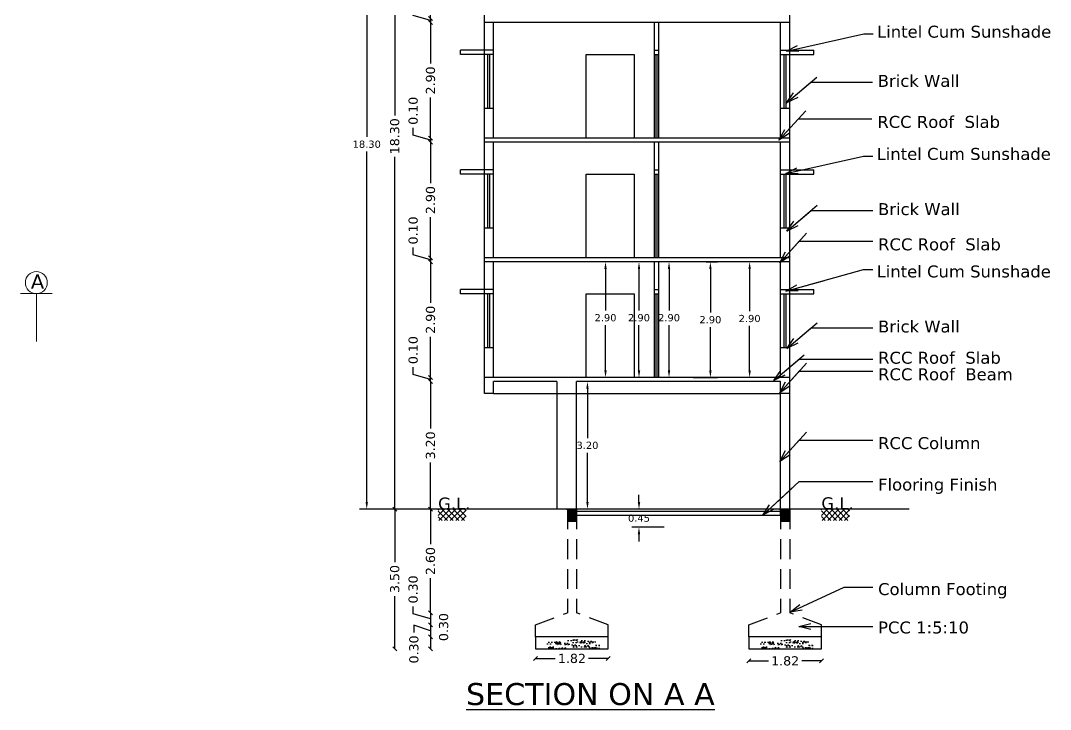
# Model space of a CAD drawing. Header units: metres. Extents: x 1161 to 1456, y 119 to 208.
# Drawn here: x 1255.06 to 1280.88, y 125.1 to 142.37 of the extents above; entities that cross this region are included whole.
import ezdxf

# ---------------------------------------------------------------- set-up
doc = ezdxf.new("R2010")
doc.units = ezdxf.units.M
doc.header["$MEASUREMENT"] = 0
doc.header["$PDMODE"] = 1
doc.header["$PDSIZE"] = -5
doc.linetypes.add('DASHED', pattern=[0.75, 0.5, -0.25])
for name, color, linetype in [('BLK_1_FLR_1_BATH_HT', 205, 'Continuous'), ('BLK_1_FLR_1_REGULAR_ROOM_1', 117, 'Continuous'), ('BLK_1_FLR_1_WC_BATH_HT', 223, 'Continuous'), ('BLK_1_FLR_5_WC_BATH_HT', 223, 'Continuous'), ('BLK_1_HT_OF_BLDG', 5, 'Continuous'), ('BLK_1_PLINTH_HEIGHT', 7, 'Continuous'), ('TEXT', 7, 'Continuous')]:
    doc.layers.add(name, color=color, linetype=linetype)
for name, color, linetype, lineweight in [('BLK_1_FLR_1_KITCHEN', 163, 'Continuous', 0), ('DIM', 6, 'Continuous', 15), ('HAT', 9, 'Continuous', 15)]:
    doc.layers.add(name, color=color, linetype=linetype, lineweight=lineweight)
doc.styles.get("Standard").update_dxf_attribs({"font": 'verdana.ttf'})
doc.dimstyles.new('app', dxfattribs={"dimtxt": 0.23, "dimasz": 0.1, "dimexe": 0.18, "dimexo": 0.0625, "dimgap": 0.09, "dimtad": 0, "dimzin": 0, "dimdsep": 46, "dimtxsty": 'Standard', "dimblk": 'OBLIQUE', "dimcen": 0.09, "dimse1": 1, "dimse2": 1, "dimclrd": 8, "dimclre": 8, "dimclrt": 6, "dimadec": 0, "dimazin": 0, "dimtfac": 1, "dimtofl": 0, "dimtmove": 0, "dimatfit": 3, "dimfxl": 0, "dimtolj": 1, "dimtzin": 0, "dimarcsym": 0})
doc.dimstyles.get("Standard").update_dxf_attribs({"dimtxt": 0.18, "dimasz": 0.18, "dimexe": 0.18, "dimexo": 0.0625, "dimgap": 0.09, "dimtad": 0, "dimtih": 1, "dimtoh": 1, "dimzin": 0, "dimdsep": 46, "dimtxsty": 'Standard', "dimcen": 0.09, "dimadec": 0, "dimazin": 0, "dimtfac": 1, "dimtofl": 0, "dimtmove": 0, "dimatfit": 3, "dimfxl": 0, "dimtolj": 1, "dimtzin": 0, "dimarcsym": 0})

# ---------------------------------------------------------------- blocks, each defined once
blk = doc.blocks.new('*D17')
at = {"layer": 'BLK_1_FLR_1_KITCHEN', "color": 0, "lineweight": -2}
for p, q in [((1271.378, 136.318), (1271.138, 136.318)), ((1271.318, 136.138), (1271.318, 135.102)), ((1271.318, 133.598), (1271.318, 134.735)), ((1271.378, 133.418), (1271.138, 133.418))]:
    blk.add_line(p, q, dxfattribs=at)
at = {"layer": 'BLK_1_FLR_1_KITCHEN', "color": 0}
for points in [[(1271.288, 136.138), (1271.348, 136.138), (1271.318, 136.318)], [(1271.288, 133.598), (1271.348, 133.598), (1271.318, 133.418)]]:
    blk.add_solid(points, dxfattribs=at)
at = {"layer": 'DEFPOINTS', "color": 0}
for p in [(1271.441, 136.318), (1271.318, 133.418), (1271.441, 133.418)]:
    blk.add_point(p, dxfattribs=at)
at = {"layer": 'BLK_1_FLR_1_KITCHEN', "color": 0, "insert": (1271.318, 134.918), "char_height": 0.18, "attachment_point": 5}
blk.add_mtext('\\A1;2.90', dxfattribs=at)
blk = doc.blocks.new('*D18')
at = {"layer": 'BLK_1_FLR_1_REGULAR_ROOM_1', "color": 0, "lineweight": -2}
for p, q in [((1269.855, 136.318), (1269.546, 136.318)), ((1269.726, 136.138), (1269.726, 135.102)), ((1269.726, 133.598), (1269.726, 134.735)), ((1269.855, 133.418), (1269.546, 133.418))]:
    blk.add_line(p, q, dxfattribs=at)
at = {"layer": 'BLK_1_FLR_1_REGULAR_ROOM_1', "color": 0}
for points in [[(1269.696, 136.138), (1269.756, 136.138), (1269.726, 136.318)], [(1269.696, 133.598), (1269.756, 133.598), (1269.726, 133.418)]]:
    blk.add_solid(points, dxfattribs=at)
at = {"layer": 'DEFPOINTS', "color": 0}
for p in [(1269.917, 136.318), (1269.726, 133.418), (1269.917, 133.418)]:
    blk.add_point(p, dxfattribs=at)
at = {"layer": 'BLK_1_FLR_1_REGULAR_ROOM_1', "color": 0, "insert": (1269.726, 134.918), "char_height": 0.18, "attachment_point": 5}
blk.add_mtext('\\A1;2.90', dxfattribs=at)
blk = doc.blocks.new('*D19')
at = {"layer": 'BLK_1_FLR_1_BATH_HT', "color": 0, "lineweight": -2}
for p, q in [((1273.449, 136.318), (1273.159, 136.318)), ((1273.339, 136.138), (1273.339, 135.082)), ((1273.339, 133.598), (1273.339, 134.714)), ((1273.449, 133.418), (1273.159, 133.418))]:
    blk.add_line(p, q, dxfattribs=at)
at = {"layer": 'BLK_1_FLR_1_BATH_HT', "color": 0}
for points in [[(1273.309, 136.138), (1273.369, 136.138), (1273.339, 136.318)], [(1273.309, 133.598), (1273.369, 133.598), (1273.339, 133.418)]]:
    blk.add_solid(points, dxfattribs=at)
at = {"layer": 'DEFPOINTS', "color": 0}
for p in [(1273.511, 136.318), (1273.339, 133.418), (1273.511, 133.418)]:
    blk.add_point(p, dxfattribs=at)
at = {"layer": 'BLK_1_FLR_1_BATH_HT', "color": 0, "insert": (1273.339, 134.898), "char_height": 0.18, "attachment_point": 5}
blk.add_mtext('\\A1;2.90', dxfattribs=at)
blk = doc.blocks.new('*D21')
at = {"layer": 'BLK_1_HT_OF_BLDG', "color": 0, "lineweight": -2}
for p, q in [((1268.21, 148.418), (1263.56, 148.418)), ((1263.74, 148.238), (1263.74, 139.452)), ((1263.74, 130.298), (1263.74, 139.084)), ((1268.21, 130.118), (1263.56, 130.118))]:
    blk.add_line(p, q, dxfattribs=at)
at = {"layer": 'BLK_1_HT_OF_BLDG', "color": 0}
for points in [[(1263.71, 148.238), (1263.77, 148.238), (1263.74, 148.418)], [(1263.71, 130.298), (1263.77, 130.298), (1263.74, 130.118)]]:
    blk.add_solid(points, dxfattribs=at)
at = {"layer": 'DEFPOINTS', "color": 0}
for p in [(1263.74, 148.418), (1268.272, 148.418), (1268.272, 130.118)]:
    blk.add_point(p, dxfattribs=at)
at = {"layer": 'BLK_1_HT_OF_BLDG', "color": 0, "insert": (1263.74, 139.268), "char_height": 0.18, "attachment_point": 5}
blk.add_mtext('\\A1;18.30', dxfattribs=at)
blk = doc.blocks.new('*D22')
at = {"layer": 'BLK_1_PLINTH_HEIGHT', "color": 0, "lineweight": -2}
for p, q in [((1270.565, 130.298), (1270.565, 130.478)), ((1271.195, 130.118), (1270.385, 130.118)), ((1271.195, 129.668), (1270.385, 129.668)), ((1270.565, 129.488), (1270.565, 129.308))]:
    blk.add_line(p, q, dxfattribs=at)
at = {"layer": 'BLK_1_PLINTH_HEIGHT', "color": 0}
for points in [[(1270.535, 130.298), (1270.595, 130.298), (1270.565, 130.118)], [(1270.535, 129.488), (1270.595, 129.488), (1270.565, 129.668)]]:
    blk.add_solid(points, dxfattribs=at)
at = {"layer": 'DEFPOINTS', "color": 0}
for p in [(1270.565, 130.118), (1271.257, 130.118), (1271.257, 129.668)]:
    blk.add_point(p, dxfattribs=at)
at = {"layer": 'BLK_1_PLINTH_HEIGHT', "color": 0, "insert": (1270.565, 129.893), "char_height": 0.18, "attachment_point": 5}
blk.add_mtext('\\A1;0.45', dxfattribs=at)
blk = doc.blocks.new('*D40')
at = {"layer": 'BLK_1_FLR_1_WC_BATH_HT', "color": 0, "lineweight": -2}
for p, q in [((1272.251, 136.318), (1272.535, 136.318)), ((1272.355, 136.138), (1272.355, 135.052)), ((1272.355, 133.598), (1272.355, 134.684)), ((1271.925, 133.418), (1272.535, 133.418))]:
    blk.add_line(p, q, dxfattribs=at)
at = {"layer": 'BLK_1_FLR_1_WC_BATH_HT', "color": 0}
for points in [[(1272.325, 136.138), (1272.385, 136.138), (1272.355, 136.318)], [(1272.325, 133.598), (1272.385, 133.598), (1272.355, 133.418)]]:
    blk.add_solid(points, dxfattribs=at)
at = {"layer": 'DEFPOINTS', "color": 0}
for p in [(1272.188, 136.318), (1271.863, 133.418), (1272.355, 133.418)]:
    blk.add_point(p, dxfattribs=at)
at = {"layer": 'BLK_1_FLR_1_WC_BATH_HT', "color": 0, "insert": (1272.355, 134.868), "char_height": 0.18, "attachment_point": 5}
blk.add_mtext('\\A1;2.90', dxfattribs=at)
blk = doc.blocks.new('*D48')
at = {"layer": 'BLK_1_FLR_1_REGULAR_ROOM_1', "color": 0, "lineweight": -2}
for p, q in [((1270.694, 136.318), (1270.385, 136.318)), ((1270.565, 136.138), (1270.565, 135.102)), ((1270.565, 133.598), (1270.565, 134.735)), ((1270.694, 133.418), (1270.385, 133.418))]:
    blk.add_line(p, q, dxfattribs=at)
at = {"layer": 'BLK_1_FLR_1_REGULAR_ROOM_1', "color": 0}
for points in [[(1270.535, 136.138), (1270.595, 136.138), (1270.565, 136.318)], [(1270.535, 133.598), (1270.595, 133.598), (1270.565, 133.418)]]:
    blk.add_solid(points, dxfattribs=at)
at = {"layer": 'DEFPOINTS', "color": 0}
for p in [(1270.756, 136.318), (1270.565, 133.418), (1270.756, 133.418)]:
    blk.add_point(p, dxfattribs=at)
at = {"layer": 'BLK_1_FLR_1_REGULAR_ROOM_1', "color": 0, "insert": (1270.565, 134.918), "char_height": 0.18, "attachment_point": 5}
blk.add_mtext('\\A1;2.90', dxfattribs=at)
blk = doc.blocks.new('*D49')
at = {"layer": 'BLK_1_FLR_5_WC_BATH_HT', "color": 0, "lineweight": -2}
for p, q in [((1269.327, 133.318), (1269.093, 133.318)), ((1269.273, 133.138), (1269.273, 131.902)), ((1269.273, 130.298), (1269.273, 131.535)), ((1269.327, 130.118), (1269.093, 130.118))]:
    blk.add_line(p, q, dxfattribs=at)
at = {"layer": 'BLK_1_FLR_5_WC_BATH_HT', "color": 0}
for points in [[(1269.243, 133.138), (1269.303, 133.138), (1269.273, 133.318)], [(1269.243, 130.298), (1269.303, 130.298), (1269.273, 130.118)]]:
    blk.add_solid(points, dxfattribs=at)
at = {"layer": 'DEFPOINTS', "color": 0}
for p in [(1269.273, 133.318), (1269.389, 133.318), (1269.389, 130.118)]:
    blk.add_point(p, dxfattribs=at)
at = {"layer": 'BLK_1_FLR_5_WC_BATH_HT', "color": 0, "insert": (1269.273, 131.718), "char_height": 0.18, "attachment_point": 5}
blk.add_mtext('\\A1;3.20', dxfattribs=at)
blk = doc.blocks.new('A$C1343161E')
at = {"layer": 'DIM'}
for p, q in [((-0.395, 0), (0.395, 0)), ((0, 0), (0, -1.205))]:
    blk.add_line(p, q, dxfattribs=at)
blk.add_circle((0, 0.275), 0.275, dxfattribs=at)
at = {"layer": 'TEXT'}
blk.add_text('A', height=0.359, dxfattribs=at).set_placement((-0.14, 0.119))
blk = doc.blocks.new('_Oblique')
at = {"layer": 'HAT', "color": 0, "linetype": 'Continuous', "lineweight": -2}
blk.add_line((-0.5, -0.5), (0.5, 0.5), dxfattribs=at)
blk = doc.blocks.new('*D232')
at = {"color": 8, "lineweight": -2}
for p, q in [((1267.974, 126.375), (1268.467, 126.375)), ((1269.794, 126.375), (1269.302, 126.375))]:
    blk.add_line(p, q, dxfattribs=at)
at = {"layer": 'DEFPOINTS', "color": 0}
for p in [(1267.974, 126.618), (1269.794, 126.618), (1269.794, 126.375)]:
    blk.add_point(p, dxfattribs=at)
at = {"color": 8, "lineweight": -2, "xscale": 0.1, "yscale": 0.1, "zscale": 0.1, "rotation": 180}
blk.add_blockref('_Oblique', (1267.974, 126.375), dxfattribs=at)
at = {"color": 8, "lineweight": -2, "xscale": 0.1, "yscale": 0.1, "zscale": 0.1}
blk.add_blockref('_Oblique', (1269.794, 126.375), dxfattribs=at)
at = {"color": 6, "insert": (1268.884, 126.375), "char_height": 0.23, "attachment_point": 5}
blk.add_mtext('\\A1;1.82', dxfattribs=at)
blk = doc.blocks.new('*D236')
at = {"color": 8, "lineweight": -2}
for p, q in [((1264.904, 142.499), (1264.904, 142.679)), ((1265.339, 142.418), (1265.339, 142.518)), ((1265.339, 142.368), (1264.904, 142.499)), ((1265.339, 142.418), (1265.339, 142.318)), ((1265.339, 142.318), (1265.339, 142.218))]:
    blk.add_line(p, q, dxfattribs=at)
at = {"layer": 'DEFPOINTS', "color": 0}
for p in [(1265.339, 142.318), (1266.689, 142.418), (1266.689, 142.318)]:
    blk.add_point(p, dxfattribs=at)
at = {"color": 8, "lineweight": -2, "xscale": 0.1, "yscale": 0.1, "zscale": 0.1}
for p, rotation in [((1265.339, 142.418), 270), ((1265.339, 142.318), 90)]:
    blk.add_blockref('_Oblique', p, dxfattribs=dict(at, rotation=rotation))
at = {"color": 6, "insert": (1264.904, 143.107), "char_height": 0.23, "attachment_point": 5, "rotation": 90}
blk.add_mtext('\\A1;0.10', dxfattribs=at)
blk = doc.blocks.new('*D237')
at = {"color": 8, "lineweight": -2}
for p, q in [((1265.339, 142.318), (1265.339, 141.295)), ((1265.339, 139.418), (1265.339, 140.442))]:
    blk.add_line(p, q, dxfattribs=at)
at = {"layer": 'DEFPOINTS', "color": 0}
for p in [(1266.689, 142.318), (1265.339, 139.418), (1266.689, 139.418)]:
    blk.add_point(p, dxfattribs=at)
at = {"color": 8, "lineweight": -2, "xscale": 0.1, "yscale": 0.1, "zscale": 0.1}
for p, rotation in [((1265.339, 142.318), 90), ((1265.339, 139.418), 270)]:
    blk.add_blockref('_Oblique', p, dxfattribs=dict(at, rotation=rotation))
at = {"color": 6, "insert": (1265.339, 140.868), "char_height": 0.23, "attachment_point": 5, "rotation": 90}
blk.add_mtext('\\A1;2.90', dxfattribs=at)
blk = doc.blocks.new('*D238')
at = {"color": 8, "lineweight": -2}
for p, q in [((1264.904, 139.499), (1264.904, 139.679)), ((1265.339, 139.368), (1264.904, 139.499)), ((1265.339, 139.418), (1265.339, 139.518)), ((1265.339, 139.418), (1265.339, 139.318)), ((1265.339, 139.318), (1265.339, 139.218))]:
    blk.add_line(p, q, dxfattribs=at)
at = {"layer": 'DEFPOINTS', "color": 0}
for p in [(1266.689, 139.418), (1265.339, 139.318), (1266.689, 139.318)]:
    blk.add_point(p, dxfattribs=at)
at = {"color": 8, "lineweight": -2, "xscale": 0.1, "yscale": 0.1, "zscale": 0.1}
for p, rotation in [((1265.339, 139.418), 270), ((1265.339, 139.318), 90)]:
    blk.add_blockref('_Oblique', p, dxfattribs=dict(at, rotation=rotation))
at = {"color": 6, "insert": (1264.904, 140.107), "char_height": 0.23, "attachment_point": 5, "rotation": 90}
blk.add_mtext('\\A1;0.10', dxfattribs=at)
blk = doc.blocks.new('*D239')
at = {"color": 8, "lineweight": -2}
for p, q in [((1265.339, 139.318), (1265.339, 138.295)), ((1265.339, 136.418), (1265.339, 137.442))]:
    blk.add_line(p, q, dxfattribs=at)
at = {"layer": 'DEFPOINTS', "color": 0}
for p in [(1266.689, 139.318), (1265.339, 136.418), (1266.689, 136.418)]:
    blk.add_point(p, dxfattribs=at)
at = {"color": 8, "lineweight": -2, "xscale": 0.1, "yscale": 0.1, "zscale": 0.1}
for p, rotation in [((1265.339, 139.318), 90), ((1265.339, 136.418), 270)]:
    blk.add_blockref('_Oblique', p, dxfattribs=dict(at, rotation=rotation))
at = {"color": 6, "insert": (1265.339, 137.868), "char_height": 0.23, "attachment_point": 5, "rotation": 90}
blk.add_mtext('\\A1;2.90', dxfattribs=at)
blk = doc.blocks.new('*D240')
at = {"color": 8, "lineweight": -2}
for p, q in [((1264.904, 136.499), (1264.904, 136.679)), ((1265.339, 136.368), (1264.904, 136.499)), ((1265.339, 136.418), (1265.339, 136.518)), ((1265.339, 136.418), (1265.339, 136.318)), ((1265.339, 136.318), (1265.339, 136.218))]:
    blk.add_line(p, q, dxfattribs=at)
at = {"layer": 'DEFPOINTS', "color": 0}
for p in [(1265.339, 136.318), (1266.689, 136.418), (1266.689, 136.318)]:
    blk.add_point(p, dxfattribs=at)
at = {"color": 8, "lineweight": -2, "xscale": 0.1, "yscale": 0.1, "zscale": 0.1}
for p, rotation in [((1265.339, 136.418), 270), ((1265.339, 136.318), 90)]:
    blk.add_blockref('_Oblique', p, dxfattribs=dict(at, rotation=rotation))
at = {"color": 6, "insert": (1264.904, 137.107), "char_height": 0.23, "attachment_point": 5, "rotation": 90}
blk.add_mtext('\\A1;0.10', dxfattribs=at)
blk = doc.blocks.new('*D241')
at = {"color": 8, "lineweight": -2}
for p, q in [((1265.339, 136.318), (1265.339, 135.295)), ((1265.339, 133.418), (1265.339, 134.442))]:
    blk.add_line(p, q, dxfattribs=at)
at = {"layer": 'DEFPOINTS', "color": 0}
for p in [(1266.689, 136.318), (1265.339, 133.418), (1266.689, 133.418)]:
    blk.add_point(p, dxfattribs=at)
at = {"color": 8, "lineweight": -2, "xscale": 0.1, "yscale": 0.1, "zscale": 0.1}
for p, rotation in [((1265.339, 136.318), 90), ((1265.339, 133.418), 270)]:
    blk.add_blockref('_Oblique', p, dxfattribs=dict(at, rotation=rotation))
at = {"color": 6, "insert": (1265.339, 134.868), "char_height": 0.23, "attachment_point": 5, "rotation": 90}
blk.add_mtext('\\A1;2.90', dxfattribs=at)
blk = doc.blocks.new('*D242')
at = {"color": 8, "lineweight": -2}
for p, q in [((1264.904, 133.499), (1264.904, 133.679)), ((1265.339, 133.368), (1264.904, 133.499)), ((1265.339, 133.418), (1265.339, 133.518)), ((1265.339, 133.318), (1265.339, 133.418)), ((1265.339, 133.318), (1265.339, 133.218))]:
    blk.add_line(p, q, dxfattribs=at)
at = {"layer": 'DEFPOINTS', "color": 0}
for p in [(1265.339, 133.418), (1266.919, 133.418), (1266.919, 133.318)]:
    blk.add_point(p, dxfattribs=at)
at = {"color": 8, "lineweight": -2, "xscale": 0.1, "yscale": 0.1, "zscale": 0.1}
for p, rotation in [((1265.339, 133.418), 270), ((1265.339, 133.318), 90)]:
    blk.add_blockref('_Oblique', p, dxfattribs=dict(at, rotation=rotation))
at = {"color": 6, "insert": (1264.904, 134.107), "char_height": 0.23, "attachment_point": 5, "rotation": 90}
blk.add_mtext('\\A1;0.10', dxfattribs=at)
blk = doc.blocks.new('*D243')
at = {"color": 8, "lineweight": -2}
for p, q in [((1265.339, 133.318), (1265.339, 132.144)), ((1265.339, 130.118), (1265.339, 131.292))]:
    blk.add_line(p, q, dxfattribs=at)
at = {"layer": 'DEFPOINTS', "color": 0}
for p in [(1266.689, 133.318), (1265.339, 130.118), (1268.769, 130.118)]:
    blk.add_point(p, dxfattribs=at)
at = {"color": 8, "lineweight": -2, "xscale": 0.1, "yscale": 0.1, "zscale": 0.1}
for p, rotation in [((1265.339, 133.318), 90), ((1265.339, 130.118), 270)]:
    blk.add_blockref('_Oblique', p, dxfattribs=dict(at, rotation=rotation))
at = {"color": 6, "insert": (1265.339, 131.718), "char_height": 0.23, "attachment_point": 5, "rotation": 90}
blk.add_mtext('\\A1;3.20', dxfattribs=at)
blk = doc.blocks.new('*D227')
at = {"color": 8, "lineweight": -2}
for p, q in [((1265.339, 130.118), (1265.339, 129.245)), ((1265.339, 127.518), (1265.339, 128.392))]:
    blk.add_line(p, q, dxfattribs=at)
at = {"layer": 'DEFPOINTS', "color": 0}
for p in [(1265.339, 130.118), (1266.689, 130.118), (1266.689, 127.518)]:
    blk.add_point(p, dxfattribs=at)
at = {"color": 8, "lineweight": -2, "xscale": 0.1, "yscale": 0.1, "zscale": 0.1}
for p, rotation in [((1265.339, 130.118), 90), ((1265.339, 127.518), 270)]:
    blk.add_blockref('_Oblique', p, dxfattribs=dict(at, rotation=rotation))
at = {"color": 6, "insert": (1265.339, 128.818), "char_height": 0.23, "attachment_point": 5, "rotation": 90}
blk.add_mtext('\\A1;2.60', dxfattribs=at)
blk = doc.blocks.new('*D228')
at = {"color": 8, "lineweight": -2}
for p, q in [((1264.904, 127.499), (1264.904, 127.679)), ((1265.339, 127.368), (1264.904, 127.499)), ((1265.339, 127.518), (1265.339, 127.218))]:
    blk.add_line(p, q, dxfattribs=at)
at = {"layer": 'DEFPOINTS', "color": 0}
for p in [(1266.689, 127.518), (1265.339, 127.218), (1265.894, 127.218)]:
    blk.add_point(p, dxfattribs=at)
at = {"color": 8, "lineweight": -2, "xscale": 0.1, "yscale": 0.1, "zscale": 0.1}
for p, rotation in [((1265.339, 127.518), 90), ((1265.339, 127.218), 270)]:
    blk.add_blockref('_Oblique', p, dxfattribs=dict(at, rotation=rotation))
at = {"color": 6, "insert": (1264.904, 128.107), "char_height": 0.23, "attachment_point": 5, "rotation": 90}
blk.add_mtext('\\A1;0.30', dxfattribs=at)
blk = doc.blocks.new('*D229')
at = {"color": 8, "lineweight": -2}
for p, q in [((1265.339, 127.068), (1264.922, 127.21)), ((1264.922, 127.21), (1264.922, 127.03)), ((1265.339, 127.218), (1265.339, 126.918))]:
    blk.add_line(p, q, dxfattribs=at)
at = {"layer": 'DEFPOINTS', "color": 0}
for p in [(1265.894, 127.218), (1265.339, 126.918), (1265.894, 126.918)]:
    blk.add_point(p, dxfattribs=at)
at = {"color": 8, "lineweight": -2, "xscale": 0.1, "yscale": 0.1, "zscale": 0.1}
for p, rotation in [((1265.339, 127.218), 90), ((1265.339, 126.918), 270)]:
    blk.add_blockref('_Oblique', p, dxfattribs=dict(at, rotation=rotation))
at = {"color": 6, "insert": (1264.922, 126.602), "char_height": 0.23, "attachment_point": 5, "rotation": 90}
blk.add_mtext('\\A1;0.30', dxfattribs=at)
blk = doc.blocks.new('*D230')
at = {"color": 8, "lineweight": -2}
blk.add_line((1265.339, 126.918), (1265.339, 126.618), dxfattribs=at)
at = {"layer": 'DEFPOINTS', "color": 0}
for p in [(1265.894, 126.918), (1265.339, 126.618), (1265.894, 126.618)]:
    blk.add_point(p, dxfattribs=at)
at = {"color": 8, "lineweight": -2, "xscale": 0.1, "yscale": 0.1, "zscale": 0.1}
for p, rotation in [((1265.339, 126.918), 90), ((1265.339, 126.618), 270)]:
    blk.add_blockref('_Oblique', p, dxfattribs=dict(at, rotation=rotation))
at = {"color": 6, "insert": (1265.668, 127.163), "char_height": 0.23, "attachment_point": 5, "rotation": 90}
blk.add_mtext('\\A1;0.30', dxfattribs=at)
blk = doc.blocks.new('*D231')
at = {"color": 8, "lineweight": -2}
for p, q in [((1264.442, 130.118), (1264.442, 128.794)), ((1264.442, 126.618), (1264.442, 127.942))]:
    blk.add_line(p, q, dxfattribs=at)
at = {"layer": 'DEFPOINTS', "color": 0}
for p in [(1264.442, 130.118), (1265.894, 130.118), (1265.894, 126.618)]:
    blk.add_point(p, dxfattribs=at)
at = {"color": 8, "lineweight": -2, "xscale": 0.1, "yscale": 0.1, "zscale": 0.1}
for p, rotation in [((1264.442, 130.118), 90), ((1264.442, 126.618), 270)]:
    blk.add_blockref('_Oblique', p, dxfattribs=dict(at, rotation=rotation))
at = {"color": 6, "insert": (1264.442, 128.368), "char_height": 0.23, "attachment_point": 5, "rotation": 90}
blk.add_mtext('\\A1;3.50', dxfattribs=at)
blk = doc.blocks.new('*D244')
at = {"color": 8, "lineweight": -2}
for p, q in [((1273.319, 126.314), (1273.812, 126.314)), ((1275.139, 126.314), (1274.647, 126.314))]:
    blk.add_line(p, q, dxfattribs=at)
at = {"layer": 'DEFPOINTS', "color": 0}
for p in [(1273.319, 126.618), (1275.139, 126.618), (1275.139, 126.314)]:
    blk.add_point(p, dxfattribs=at)
at = {"color": 8, "lineweight": -2, "xscale": 0.1, "yscale": 0.1, "zscale": 0.1, "rotation": 180}
blk.add_blockref('_Oblique', (1273.319, 126.314), dxfattribs=at)
at = {"color": 8, "lineweight": -2, "xscale": 0.1, "yscale": 0.1, "zscale": 0.1}
blk.add_blockref('_Oblique', (1275.139, 126.314), dxfattribs=at)
at = {"color": 6, "insert": (1274.229, 126.314), "char_height": 0.23, "attachment_point": 5}
blk.add_mtext('\\A1;1.82', dxfattribs=at)
blk = doc.blocks.new('*D245')
at = {"color": 8, "lineweight": -2}
for p, q in [((1264.442, 148.418), (1264.442, 139.986)), ((1264.442, 130.118), (1264.442, 138.95))]:
    blk.add_line(p, q, dxfattribs=at)
at = {"layer": 'DEFPOINTS', "color": 0}
for p in [(1264.442, 148.418), (1266.689, 148.418), (1266.689, 130.118)]:
    blk.add_point(p, dxfattribs=at)
at = {"color": 8, "lineweight": -2, "xscale": 0.1, "yscale": 0.1, "zscale": 0.1}
for p, rotation in [((1264.442, 148.418), 90), ((1264.442, 130.118), 270)]:
    blk.add_blockref('_Oblique', p, dxfattribs=dict(at, rotation=rotation))
at = {"color": 6, "insert": (1264.442, 139.468), "char_height": 0.23, "attachment_point": 5, "rotation": 90}
blk.add_mtext('\\A1;18.30', dxfattribs=at)

msp = doc.modelspace()

# ---------------------------------------------------------------- hatches: boundary and pattern name
h = msp.add_hatch()
h.set_pattern_fill('ANSI37', color=256, scale=0.8, style=0)
h.set_pattern_definition([(45, (1210.57371, 92.81851), (-0.07071068, 0.07071068), []), (135, (1210.57371, 92.81851), (-0.07071068, -0.07071068), [])])
h.paths.add_polyline_path([(1266.2325, 130.1102), (1265.5309, 130.1102), (1265.5309, 129.8309), (1266.2325, 129.8309)])
for points in [[(1268.9695, 130.0933), (1268.7942, 130.0933), (1268.7942, 129.8433), (1268.9695, 129.8433)], [(1274.3146, 130.0933), (1274.1393, 130.0933), (1274.1393, 129.8433), (1274.3146, 129.8433)]]:
    msp.add_hatch(color=256).paths.add_polyline_path(points)
h = msp.add_hatch()
h.set_pattern_fill('ANSI37', color=256, scale=0.8, style=0)
h.set_pattern_definition([(45, (1220.18205, 92.82508), (-0.07071068, 0.07071068), []), (135, (1220.18205, 92.82508), (-0.07071068, -0.07071068), [])])
h.paths.add_polyline_path([(1275.8408, 130.1167), (1275.1393, 130.1167), (1275.1393, 129.8375), (1275.8408, 129.8375)])
h = msp.add_hatch()
h.set_pattern_fill('AR-CONC', color=256, scale=0.04, style=0)
h.set_pattern_definition([(130, (1328.7075, 81.85615), (-0.2869041, -0.02510085), [0.03, -0.33]), (185, (1328.7075, 81.85615), (0.0555005, 0.3008769), [0.024, -0.264]), (79.5486, (1328.68358, 81.85406), (-0.2314038, 0.2757758), [0.0254961, -0.2804568]), (133.8158, (1328.7075, 81.93615), (-0.4268964, -0.0662076), [0.045, -0.495]), (83.3644, (1328.6719, 81.93063), (-0.373865, 0.3896471), [0.038244, -0.4206852]), (188.8158, (1328.7075, 81.93615), (-0.3738648, 0.3896474), [0.036, -0.396]), (159, (1328.6675, 81.91615), (-0.2387628, -0.16104756), [0.03, -0.33]), (214, (1328.6675, 81.91615), (-0.0973261, 0.29006), [0.024, -0.264]), (108.5486, (1328.6476, 81.90273), (-0.3360891, 0.1290122), [0.0254961, -0.2804568]), (142.5, (1328.70749, 81.85615), (-0.00486394, 0.13315754), [0, -0.2608, 0, -0.268, 0, -0.265]), (172.5, (1328.70749, 81.85615), (-0.10522781, 0.15776468), [0, -0.1528, 0, -0.2548, 0, -0.101]), (212.5, (1328.79669, 81.85615), (-0.21352897, -0.00902195), [0, -0.1, 0, -0.312, 0, -0.414]), (222.5, (1328.8367, 81.85615), (-0.23327447, 0.040042), [0, -0.13, 0, -0.2072, 0, -0.294])])
h.paths.add_polyline_path([(1268.2742, 126.8483), (1268.2742, 126.6183), (1269.4942, 126.6183), (1269.4942, 126.8483)])
h = msp.add_hatch()
h.set_pattern_fill('AR-CONC', color=256, scale=0.04, style=0)
h.set_pattern_definition([(130, (1328.7825, 81.85615), (-0.2869041, -0.02510085), [0.03, -0.33]), (185, (1328.7825, 81.85615), (0.0555005, 0.3008769), [0.024, -0.264]), (79.5486, (1328.75858, 81.85406), (-0.2314038, 0.2757758), [0.0254961, -0.2804568]), (133.8158, (1328.7825, 81.93615), (-0.4268964, -0.0662076), [0.045, -0.495]), (83.3644, (1328.7469, 81.93063), (-0.373865, 0.3896471), [0.038244, -0.4206852]), (188.8158, (1328.7825, 81.93615), (-0.3738648, 0.3896474), [0.036, -0.396]), (159, (1328.7425, 81.91615), (-0.2387628, -0.16104756), [0.03, -0.33]), (214, (1328.7425, 81.91615), (-0.0973261, 0.29006), [0.024, -0.264]), (108.5486, (1328.7226, 81.90273), (-0.3360891, 0.1290122), [0.0254961, -0.2804568]), (142.5, (1328.78249, 81.85615), (-0.00486394, 0.13315754), [0, -0.2608, 0, -0.268, 0, -0.265]), (172.5, (1328.78249, 81.85615), (-0.10522781, 0.15776468), [0, -0.1528, 0, -0.2548, 0, -0.101]), (212.5, (1328.87169, 81.85615), (-0.21352897, -0.00902195), [0, -0.1, 0, -0.312, 0, -0.414]), (222.5, (1328.9117, 81.85615), (-0.23327447, 0.040042), [0, -0.13, 0, -0.2072, 0, -0.294])])
h.paths.add_polyline_path([(1268.3492, 126.8483), (1268.3492, 126.6183), (1269.5692, 126.6183), (1269.5692, 126.8483)])
h = msp.add_hatch()
h.set_pattern_fill('AR-CONC', color=256, scale=0.04, style=0)
h.set_pattern_definition([(130, (1334.0526, 81.85615), (-0.2869041, -0.02510085), [0.03, -0.33]), (185, (1334.0526, 81.85615), (0.0555005, 0.3008769), [0.024, -0.264]), (79.5486, (1334.0287, 81.85406), (-0.2314038, 0.2757758), [0.0254961, -0.2804568]), (133.8158, (1334.0526, 81.93615), (-0.4268964, -0.0662076), [0.045, -0.495]), (83.3644, (1334.01704, 81.93063), (-0.373865, 0.3896471), [0.038244, -0.4206852]), (188.8158, (1334.0526, 81.93615), (-0.3738648, 0.3896474), [0.036, -0.396]), (159, (1334.0126, 81.91615), (-0.2387628, -0.16104756), [0.03, -0.33]), (214, (1334.0126, 81.91615), (-0.0973261, 0.29006), [0.024, -0.264]), (108.5486, (1333.99271, 81.90273), (-0.3360891, 0.1290122), [0.0254961, -0.2804568]), (142.5, (1334.05261, 81.85615), (-0.00486394, 0.13315754), [0, -0.2608, 0, -0.268, 0, -0.265]), (172.5, (1334.05261, 81.85615), (-0.10522781, 0.15776468), [0, -0.1528, 0, -0.2548, 0, -0.101]), (212.5, (1334.14181, 81.85615), (-0.21352897, -0.00902195), [0, -0.1, 0, -0.312, 0, -0.414]), (222.5, (1334.18181, 81.85615), (-0.23327447, 0.040042), [0, -0.13, 0, -0.2072, 0, -0.294])])
h.paths.add_polyline_path([(1273.6193, 126.8483), (1273.6193, 126.6183), (1274.8393, 126.6183), (1274.8393, 126.8483)])
h = msp.add_hatch()
h.set_pattern_fill('AR-CONC', color=256, scale=0.04, style=0)
h.set_pattern_definition([(130, (1334.1276, 81.85615), (-0.2869041, -0.02510085), [0.03, -0.33]), (185, (1334.1276, 81.85615), (0.0555005, 0.3008769), [0.024, -0.264]), (79.5486, (1334.1037, 81.85406), (-0.2314038, 0.2757758), [0.0254961, -0.2804568]), (133.8158, (1334.1276, 81.93615), (-0.4268964, -0.0662076), [0.045, -0.495]), (83.3644, (1334.09204, 81.93063), (-0.373865, 0.3896471), [0.038244, -0.4206852]), (188.8158, (1334.1276, 81.93615), (-0.3738648, 0.3896474), [0.036, -0.396]), (159, (1334.0876, 81.91615), (-0.2387628, -0.16104756), [0.03, -0.33]), (214, (1334.0876, 81.91615), (-0.0973261, 0.29006), [0.024, -0.264]), (108.5486, (1334.06771, 81.90273), (-0.3360891, 0.1290122), [0.0254961, -0.2804568]), (142.5, (1334.12761, 81.85615), (-0.00486394, 0.13315754), [0, -0.2608, 0, -0.268, 0, -0.265]), (172.5, (1334.12761, 81.85615), (-0.10522781, 0.15776468), [0, -0.1528, 0, -0.2548, 0, -0.101]), (212.5, (1334.21681, 81.85615), (-0.21352897, -0.00902195), [0, -0.1, 0, -0.312, 0, -0.414]), (222.5, (1334.25681, 81.85615), (-0.23327447, 0.040042), [0, -0.13, 0, -0.2072, 0, -0.294])])
h.paths.add_polyline_path([(1273.6943, 126.8483), (1273.6943, 126.6183), (1274.9143, 126.6183), (1274.9143, 126.8483)])

# ---------------------------------------------------------------- linework, layer by layer
for p, q in [((1266.6892, 133.0183), (1266.6892, 152.9176)), ((1274.3443, 130.1183), (1274.3443, 152.9176)), ((1266.6892, 133.0183), (1266.6892, 149.5676)), ((1274.3443, 130.1183), (1274.3443, 149.5676)), ((1274.3443, 142.3183), (1266.6892, 142.3183)), ((1266.9192, 139.4183), (1266.9192, 142.3183)), ((1270.9563, 139.4183), (1270.9563, 142.3183)), ((1271.0663, 139.4183), (1271.0663, 142.3183)), ((1274.1143, 139.4183), (1274.1143, 142.3183)), ((1274.3443, 139.4183), (1266.6892, 139.4183)), ((1274.3443, 139.3183), (1266.6892, 139.3183)), ((1266.9192, 136.4183), (1266.9192, 139.3183)), ((1270.9563, 136.4183), (1270.9563, 139.3183)), ((1271.0663, 136.4183), (1271.0663, 139.3183)), ((1274.1143, 136.4183), (1274.1143, 139.3183)), ((1274.3443, 136.4183), (1266.6892, 136.4183)), ((1274.3443, 136.3183), (1266.6892, 136.3183)), ((1266.9192, 133.4183), (1266.9192, 136.3183)), ((1270.9563, 133.4183), (1270.9563, 136.3183)), ((1271.0663, 133.4183), (1271.0663, 136.3183)), ((1274.1143, 133.4183), (1274.1143, 136.3183)), ((1274.3443, 133.4183), (1266.6892, 133.4183)), ((1268.5012, 133.3183), (1266.9192, 133.3183)), ((1266.9192, 133.0183), (1266.9192, 133.3183)), ((1268.5012, 133.3183), (1268.5012, 130.1183)), ((1274.1143, 133.3183), (1268.9992, 133.3183)), ((1268.9992, 130.1183), (1268.9992, 133.3183)), ((1274.1143, 129.9683), (1274.1143, 133.3183)), ((1266.9192, 133.0183), (1266.6892, 133.0183)), ((1274.3443, 133.0183), (1274.1143, 133.0183)), ((1277.3379, 130.1183), (1263.6955, 130.1183)), ((1268.9992, 130.0683), (1274.1143, 130.0683)), ((1268.9992, 129.9683), (1274.1143, 129.9683))]:
    msp.add_line(p, q)
at = {"ltscale": 12}
for p, q in [((1266.9192, 141.6287), (1266.0892, 141.6287)), ((1266.0892, 141.5187), (1266.0892, 141.6287)), ((1266.9192, 141.5187), (1266.0892, 141.5187)), ((1266.7792, 140.1687), (1266.7792, 141.5187)), ((1266.8292, 140.1687), (1266.8292, 141.5187)), ((1270.9563, 141.6287), (1271.0663, 141.6287)), ((1270.9563, 141.5187), (1271.0663, 141.5187)), ((1270.9913, 141.5187), (1270.9913, 139.4183)), ((1271.0413, 141.5187), (1271.0413, 139.4183)), ((1274.1143, 141.6287), (1274.9443, 141.6287)), ((1274.1143, 141.5187), (1274.9443, 141.5187)), ((1274.2043, 140.1687), (1274.2043, 141.5187)), ((1274.2543, 140.1687), (1274.2543, 141.5187)), ((1274.9443, 141.5187), (1274.9443, 141.6287)), ((1266.6892, 140.1687), (1266.9192, 140.1687)), ((1274.1143, 140.1687), (1274.3443, 140.1687)), ((1266.9192, 138.6287), (1266.0892, 138.6287)), ((1266.0892, 138.5187), (1266.0892, 138.6287)), ((1266.9192, 138.5187), (1266.0892, 138.5187)), ((1266.7792, 137.1687), (1266.7792, 138.5187)), ((1266.8292, 137.1687), (1266.8292, 138.5187)), ((1270.9563, 138.6287), (1271.0663, 138.6287)), ((1270.9563, 138.5187), (1271.0663, 138.5187)), ((1270.9913, 138.5187), (1270.9913, 136.4183)), ((1271.0413, 138.5187), (1271.0413, 136.4183)), ((1274.1143, 138.6287), (1274.9443, 138.6287)), ((1274.1143, 138.5187), (1274.9443, 138.5187)), ((1274.2043, 137.1687), (1274.2043, 138.5187)), ((1274.2543, 137.1687), (1274.2543, 138.5187)), ((1274.9443, 138.5187), (1274.9443, 138.6287)), ((1266.6892, 137.1687), (1266.9192, 137.1687)), ((1274.1143, 137.1687), (1274.3443, 137.1687)), ((1266.9192, 135.6287), (1266.0892, 135.6287)), ((1266.0892, 135.5187), (1266.0892, 135.6287)), ((1270.9563, 135.6287), (1271.0663, 135.6287)), ((1274.1143, 135.6287), (1274.9443, 135.6287)), ((1274.9443, 135.5187), (1274.9443, 135.6287)), ((1266.9192, 135.5187), (1266.0892, 135.5187)), ((1266.7792, 134.1687), (1266.7792, 135.5187)), ((1266.8292, 134.1687), (1266.8292, 135.5187)), ((1270.9563, 135.5187), (1271.0663, 135.5187)), ((1270.9913, 135.5187), (1270.9913, 133.4183)), ((1271.0413, 135.5187), (1271.0413, 133.4183)), ((1274.1143, 135.5187), (1274.9443, 135.5187)), ((1274.2043, 134.1687), (1274.2043, 135.5187)), ((1274.2543, 134.1687), (1274.2543, 135.5187)), ((1266.6892, 134.1687), (1266.9192, 134.1687)), ((1274.1143, 134.1687), (1274.3443, 134.1687))]:
    msp.add_line(p, q, dxfattribs=at)
at = {"color": 8}
msp.add_line((1266.9192, 133.0183), (1274.1143, 133.0183), dxfattribs=at)
at = {"ltscale": 3}
for p, q in [((1268.746, 130.1183), (1268.9778, 130.1183)), ((1274.0911, 130.1183), (1274.323, 130.1183))]:
    msp.add_line(p, q, dxfattribs=at)
at = {"linetype": 'DASHED'}
for p, q in [((1268.7692, 130.1183), (1268.7692, 127.5183)), ((1268.9992, 130.1183), (1268.9992, 127.5189)), ((1274.1143, 130.1183), (1274.1143, 127.5183)), ((1274.3443, 130.1183), (1274.3443, 127.5189)), ((1267.9742, 127.2183), (1268.7692, 127.5183)), ((1269.7942, 127.2183), (1268.9992, 127.5189)), ((1273.3193, 127.2183), (1274.1143, 127.5183)), ((1275.1393, 127.2183), (1274.3443, 127.5189)), ((1267.9742, 126.9183), (1267.9742, 127.2183)), ((1269.7942, 126.9183), (1269.7942, 127.2183)), ((1269.7942, 126.9183), (1269.7942, 127.2183)), ((1273.3193, 126.9183), (1273.3193, 127.2183)), ((1275.1393, 126.9183), (1275.1393, 127.2183)), ((1275.1393, 126.9183), (1275.1393, 127.2183))]:
    msp.add_line(p, q, dxfattribs=at)
at = {"ltscale": 12}
for points in [[(1269.2442, 141.5187), (1270.4442, 141.5187), (1270.4442, 139.4187), (1269.2442, 139.4187)], [(1269.2442, 138.5187), (1270.4442, 138.5187), (1270.4442, 136.4187), (1269.2442, 136.4187)], [(1269.2442, 135.5187), (1270.4442, 135.5187), (1270.4442, 133.4187), (1269.2442, 133.4187)]]:
    msp.add_lwpolyline(points, close=True, dxfattribs=at)
for points in [[(1268.7692, 129.8183), (1268.9992, 129.8183), (1268.9992, 130.1183), (1268.7692, 130.1183)], [(1268.7942, 129.8433), (1268.9727, 129.8433), (1268.9727, 130.0933), (1268.7942, 130.0933)], [(1268.7942, 129.8433), (1268.9727, 129.8433), (1268.9727, 130.0933), (1268.7942, 130.0933)], [(1268.7942, 129.8433), (1268.9727, 129.8433), (1268.9727, 130.0933), (1268.7942, 130.0933)], [(1268.7942, 129.8433), (1268.9727, 129.8433), (1268.9727, 130.0933), (1268.7942, 130.0933)], [(1274.1143, 129.8183), (1274.3443, 129.8183), (1274.3443, 130.1183), (1274.1143, 130.1183)], [(1274.1393, 129.8433), (1274.3178, 129.8433), (1274.3178, 130.0933), (1274.1393, 130.0933)], [(1274.1393, 129.8433), (1274.3178, 129.8433), (1274.3178, 130.0933), (1274.1393, 130.0933)], [(1274.1393, 129.8433), (1274.3178, 129.8433), (1274.3178, 130.0933), (1274.1393, 130.0933)], [(1274.1393, 129.8433), (1274.3178, 129.8433), (1274.3178, 130.0933), (1274.1393, 130.0933)], [(1269.7942, 126.9183), (1267.9742, 126.9183), (1267.9742, 126.6183), (1269.7942, 126.6183)], [(1275.1393, 126.9183), (1273.3193, 126.9183), (1273.3193, 126.6183), (1275.1393, 126.6183)]]:
    msp.add_lwpolyline(points, close=True)

# ---------------------------------------------------------------- block references
msp.add_blockref('A$C1343161E', (1255.4571, 135.5247))

# ---------------------------------------------------------------- texts
for s, height, p in [('Lintel Cum Sunshade', 0.3, (1276.5324, 141.9404)), ('Brick Wall', 0.3, (1276.5502, 140.7073)), ('RCC Roof  Slab', 0.3, (1276.5392, 139.6784)), ('Lintel Cum Sunshade', 0.3, (1276.522, 138.8757)), ('Brick Wall', 0.3, (1276.5569, 137.4911)), ('RCC Roof  Slab', 0.3, (1276.5592, 136.6084)), ('Lintel Cum Sunshade', 0.3, (1276.522, 135.9286)), ('Brick Wall', 0.3, (1276.5569, 134.549)), ('RCC Roof  Slab', 0.3, (1276.5592, 133.7664)), ('RCC Roof  Beam', 0.3, (1276.5592, 133.35)), ('RCC Column', 0.3, (1276.5592, 131.6252)), ('Flooring Finish', 0.3, (1276.5592, 130.5871)), ('G.L.', 0.3, (1265.5293, 130.1102)), ('G.L.', 0.3, (1275.1377, 130.1167)), ('Column Footing', 0.3, (1276.5592, 127.965)), ('PCC 1:5:10', 0.3, (1276.5592, 127.0028)), ('%%USECTION ON A A', 0.55, (1266.2294, 125.2089))]:
    msp.add_text(s, height=height).set_placement(p)

# ---------------------------------------------------------------- dimensions: what is measured, and where the dimension line sits
dim = msp.add_linear_dim(base=(1264.4424, 148.4176), p1=(1266.6892, 130.1183), p2=(1266.6892, 148.4176), angle=90, dimstyle='app')
dim.commit()
dim.dimension.update_dxf_attribs({"geometry": '*D245', "text_midpoint": (1264.4424, 139.4679), "dimtype": 160})
for base, p1, p2, picture, middle in [((1265.3391, 142.3183), (1266.6892, 142.4183), (1266.6892, 142.3183), '*D236', (1264.9044, 142.7687)), ((1265.3391, 139.4183), (1266.6892, 142.3183), (1266.6892, 139.4183), '*D237', (1265.3391, 140.8683)), ((1265.3391, 139.3183), (1266.6892, 139.4183), (1266.6892, 139.3183), '*D238', (1264.9044, 139.7687)), ((1265.3391, 136.4183), (1266.6892, 139.3183), (1266.6892, 136.4183), '*D239', (1265.3391, 137.8683)), ((1265.3391, 136.3183), (1266.6892, 136.4183), (1266.6892, 136.3183), '*D240', (1264.9044, 136.7687)), ((1265.3391, 133.4183), (1266.6892, 136.3183), (1266.6892, 133.4183), '*D241', (1265.3391, 134.8683)), ((1265.3391, 133.4183), (1266.9192, 133.3183), (1266.9192, 133.4183), '*D242', (1264.9044, 133.7687)), ((1265.3391, 130.1183), (1266.6892, 133.3183), (1268.7692, 130.1183), '*D243', (1265.3391, 131.7183)), ((1264.4424, 130.1183), (1265.8942, 126.6183), (1265.8942, 130.1183), '*D231', (1264.4424, 128.3683)), ((1265.3391, 130.1183), (1266.6892, 127.5183), (1266.6892, 130.1183), '*D227', (1265.3391, 128.8183)), ((1265.3391, 127.2183), (1266.6892, 127.5183), (1265.8942, 127.2183), '*D228', (1264.9043, 127.7687))]:
    dim = msp.add_linear_dim(base=base, p1=p1, p2=p2, angle=90, dimstyle='app', override={"dimtmove": 1})
    dim.commit()
    dim.dimension.update_dxf_attribs({"geometry": picture, "text_midpoint": middle})
for base, p1, p2, picture, middle in [((1265.3391, 126.6183), (1265.8942, 126.9183), (1265.8942, 126.6183), '*D230', (1265.6685, 127.1634)), ((1265.3391, 126.9183), (1265.8942, 127.2183), (1265.8942, 126.9183), '*D229', (1264.9219, 126.9404))]:
    dim = msp.add_linear_dim(base=base, p1=p1, p2=p2, angle=90, dimstyle='app', override={"dimtmove": 1})
    dim.commit()
    dim.dimension.update_dxf_attribs({"geometry": picture, "text_midpoint": middle, "dimtype": 160})
for base, p1, p2, picture, middle in [((1269.7942, 126.3747), (1267.9742, 126.6183), (1269.7942, 126.6183), '*D232', (1268.8842, 126.3747)), ((1275.1393, 126.3138), (1273.3193, 126.6183), (1275.1393, 126.6183), '*D244', (1274.2293, 126.3138))]:
    dim = msp.add_linear_dim(base=base, p1=p1, p2=p2, dimstyle='app', override={"dimtmove": 1})
    dim.commit()
    dim.dimension.update_dxf_attribs({"geometry": picture, "text_midpoint": middle})
at = {"layer": 'BLK_1_FLR_1_BATH_HT'}
dim = msp.add_linear_dim(base=(1273.3389, 133.4179), p1=(1273.5114, 136.3179), p2=(1273.5114, 133.4179), angle=90, dimstyle='Standard', dxfattribs=at)
dim.commit()
dim.dimension.update_dxf_attribs({"geometry": '*D19', "text_midpoint": (1273.3389, 134.8982), "dimtype": 160})
at = {"layer": 'BLK_1_FLR_1_KITCHEN', "color": 1}
dim = msp.add_linear_dim(base=(1271.3176, 133.4183), p1=(1271.4407, 136.3183), p2=(1271.4407, 133.4183), angle=90, dimstyle='Standard', dxfattribs=at)
dim.commit()
dim.dimension.update_dxf_attribs({"geometry": '*D17', "text_midpoint": (1271.3176, 134.9183), "dimtype": 160})
at = {"layer": 'BLK_1_FLR_1_REGULAR_ROOM_1', "color": 1}
for base, p1, p2, picture, middle in [((1269.7264, 133.4183), (1269.9175, 136.3183), (1269.9175, 133.4183), '*D18', (1269.7264, 134.9183)), ((1270.5651, 133.4183), (1270.7562, 136.3183), (1270.7562, 133.4183), '*D48', (1270.5651, 134.9183))]:
    dim = msp.add_linear_dim(base=base, p1=p1, p2=p2, angle=90, dimstyle='Standard', dxfattribs=at)
    dim.commit()
    dim.dimension.update_dxf_attribs({"geometry": picture, "text_midpoint": middle, "dimtype": 160})
at = {"layer": 'BLK_1_FLR_1_WC_BATH_HT'}
dim = msp.add_linear_dim(base=(1272.3554, 133.4179), p1=(1272.1884, 136.3179), p2=(1271.863, 133.4179), angle=90, dimstyle='Standard', dxfattribs=at)
dim.commit()
dim.dimension.update_dxf_attribs({"geometry": '*D40', "text_midpoint": (1272.3554, 134.8679)})
at = {"layer": 'BLK_1_FLR_5_WC_BATH_HT', "color": 1}
dim = msp.add_linear_dim(base=(1269.2733, 133.3183), p1=(1269.3892, 130.1183), p2=(1269.3892, 133.3183), angle=90, dimstyle='Standard', dxfattribs=at)
dim.commit()
dim.dimension.update_dxf_attribs({"geometry": '*D49', "text_midpoint": (1269.2733, 131.7183)})
at = {"layer": 'BLK_1_HT_OF_BLDG'}
dim = msp.add_linear_dim(base=(1263.7401, 148.4176), p1=(1268.2722, 130.1183), p2=(1268.2722, 148.4176), angle=90, dimstyle='Standard', dxfattribs=at)
dim.commit()
dim.dimension.update_dxf_attribs({"geometry": '*D21', "text_midpoint": (1263.7401, 139.2679)})
at = {"layer": 'BLK_1_PLINTH_HEIGHT'}
dim = msp.add_linear_dim(base=(1270.5654, 130.1183), p1=(1271.257, 129.6683), p2=(1271.257, 130.1183), angle=90, dimstyle='Standard', dxfattribs=at)
dim.commit()
dim.dimension.update_dxf_attribs({"geometry": '*D22', "text_midpoint": (1270.5654, 129.8933)})

# ---------------------------------------------------------------- leaders
for points in [[(1274.2601, 141.6003), (1276.2039, 142.0371), (1276.4347, 142.0371)], [(1274.2643, 140.3053), (1274.8756, 140.8248), (1276.4176, 140.8248)], [(1274.0727, 139.3682), (1274.564, 139.9049), (1276.4044, 139.9049)], [(1274.2498, 138.5356), (1276.1935, 138.9724), (1276.4243, 138.9724)], [(1274.2709, 137.0891), (1274.8823, 137.6087), (1276.4243, 137.6087)], [(1274.0926, 136.2982), (1274.584, 136.8349), (1276.4243, 136.8349)], [(1274.2498, 135.5885), (1276.1935, 136.1253), (1276.4243, 136.1253)], [(1274.2709, 134.147), (1274.8823, 134.6666), (1276.4243, 134.6666)], [(1273.9433, 133.3441), (1274.584, 133.8808), (1276.4243, 133.8808)], [(1274.0926, 133.0398), (1274.584, 133.5766), (1276.4243, 133.5766)], [(1274.0926, 131.315), (1274.584, 131.8518), (1276.4243, 131.8518)], [(1273.673, 129.9683), (1274.584, 130.8136), (1276.4243, 130.8136)], [(1274.3545, 127.5351), (1275.708, 128.1632), (1276.4243, 128.1632)], [(1274.5728, 127.1774), (1276.4243, 127.1774)]]:
    msp.add_leader(points, dimstyle='app', override={"dimasz": 0.3, "dimldrblk": 'Open30'})

doc.saveas('drawing.dxf')
